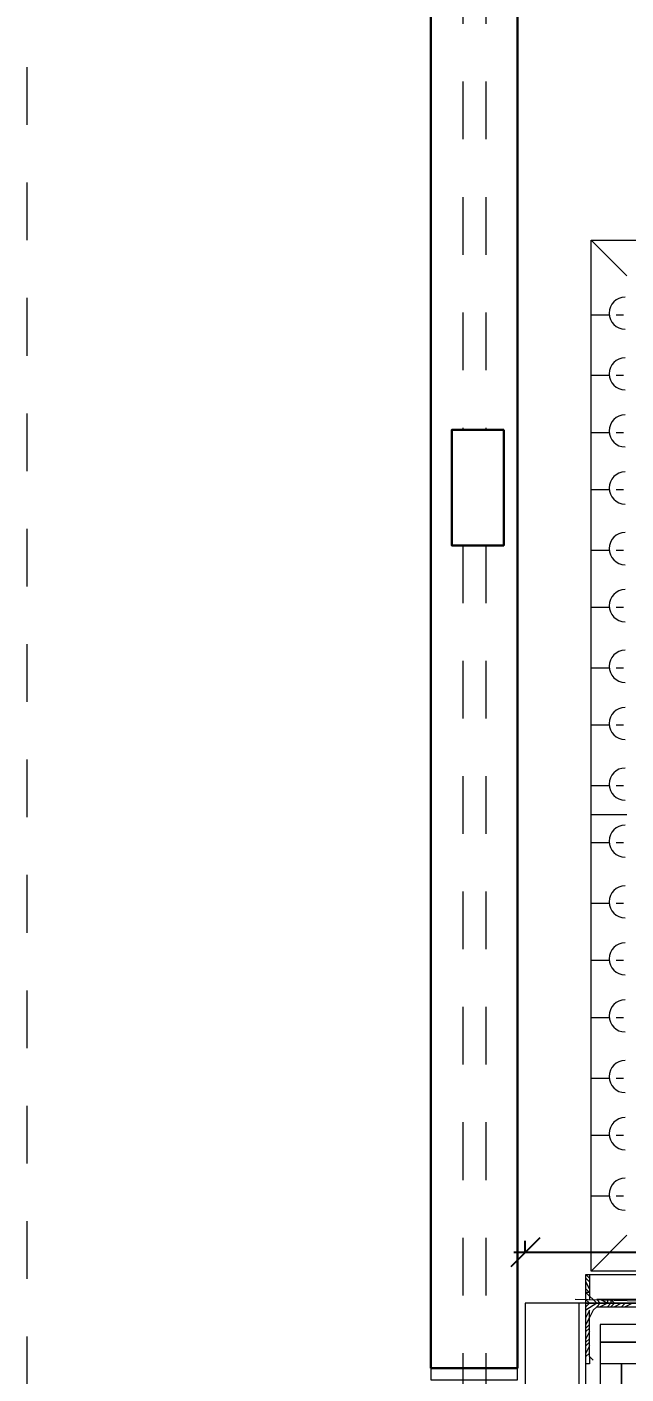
# Model space of a CAD drawing. Header units: millimetres. Extents: x 208330 to 208484, y 9278571 to 9278607.
# Drawn here: x 208398.317 to 208399.355, y 9278574.401 to 9278576.736 of the extents above; entities that cross this region are included whole.
import ezdxf

# ---------------------------------------------------------------- set-up
doc = ezdxf.new("R2010")
doc.units = ezdxf.units.MM
doc.header["$LTSCALE"] = 0.2
doc.header["$MEASUREMENT"] = 0
doc.linetypes.add('Dashed', pattern=[0.75, 0.5, -0.25])
doc.linetypes.add('HIDDEN', pattern=[0.375, 0.25, -0.125])
doc.layers.add('A-COTAS', color=7, linetype='Continuous', lineweight=5, true_color=0xc70000)
doc.layers.add('A-EQUIPAMENTOS', color=7, linetype='Continuous', true_color=0x7d7d7d)
doc.layers.add('PDF_EQUIPAMENTOS', color=7, linetype='Continuous', true_color=0x7a7a7a)
for name, color, linetype, lineweight in [('A-ESTRUTURA', 164, 'Continuous', 30), ('A-PAREDE', 5, 'Continuous', 30), ('A-VISTA03', 3, 'Continuous', 9), ('A_PROJEÇÃO', 7, 'Dashed', 9)]:
    doc.layers.add(name, color=color, linetype=linetype, lineweight=lineweight)
doc.styles.add('R60_1-75', font='arial.ttf')
doc.dimstyles.new('1-75', dxfattribs={"dimtxt": 0.113, "dimasz": 0.05, "dimexe": 0.02, "dimexo": 0.1, "dimgap": 0.05, "dimtad": 1, "dimzin": 4, "dimdsep": 46, "dimtxsty": 'R60_1-75', "dimblk1": 'OBLIQUE', "dimblk2": 'OBLIQUE', "dimsah": 1, "dimcen": 0.09, "dimdle": 0.02, "dimclrd": 7, "dimclre": 7, "dimclrt": 12, "dimadec": 0, "dimazin": 0, "dimtfac": 1, "dimtix": 1, "dimtofl": 0, "dimtmove": 2, "dimatfit": 0, "dimldrblk": 'OBLIQUE', "dimfxl": 0.1, "dimfxlon": 1, "dimtolj": 1, "dimtzin": 0, "dimarcsym": 0})

# ---------------------------------------------------------------- blocks, each defined once
blk = doc.blocks.new('EQUIP')
at = {"layer": 'A-EQUIPAMENTOS', "lineweight": 5}
for points in [[(3.1036, 14.9053), (3.0974, 14.9114), (5.5271, 14.9114), (5.5271, 14.862), (5.4838, 14.862), (5.5023, 14.8558)], [(3.1036, 14.7693), (3.1036, 14.7569), (3.0974, 14.7569), (3.0974, 14.862), (3.0974, 14.9114), (3.1036, 14.9114), (3.1036, 14.8682)], [(5.5271, 14.862), (5.5271, 14.8682), (5.5271, 14.9114), (5.5271, 14.862), (3.0974, 14.862), (3.1468, 14.862), (3.153, 14.862), (3.1468, 14.862), (3.1407, 14.8558)], [(3.0974, 14.862), (3.0974, 14.9114)], [(3.8887, 14.8682), (3.8887, 14.9114), (3.8825, 14.9114), (3.8825, 14.862), (3.8887, 14.862), (3.8825, 14.8682), (3.1468, 14.8682), (3.1159, 14.8682), (3.1221, 14.862), (3.1159, 14.8558), (3.1901, 14.8558), (3.2025, 14.8558), (3.2025, 14.862), (3.0974, 14.862), (3.2025, 14.862)], [(3.1036, 14.8991), (3.0974, 14.9053)], [(3.1036, 14.8867), (3.0974, 14.8991)], [(3.1036, 14.9114), (3.1097, 14.9114)], [(3.0974, 14.8867), (3.1036, 14.8805), (3.0974, 14.8805), (3.1159, 14.862), (3.0974, 14.8496)], [(3.3261, 14.862), (3.0788, 14.8682)], [(3.085, 14.862), (3.085, 13.947)], [(3.0974, 14.8682), (3.1036, 14.862), (3.0974, 14.8558)], [(3.0974, 14.862), (3.0974, 14.862)], [(3.1159, 14.8558), (3.1097, 14.8496), (3.1036, 14.8373), (3.0974, 14.8249)], [(3.1097, 14.7631), (3.1036, 14.7693), (3.1036, 14.8496), (3.0974, 14.8373)], [(3.1345, 14.8682), (3.1345, 14.862), (3.1221, 14.8558)], [(3.1345, 14.862), (3.1221, 14.8682)], [(3.1468, 14.862), (3.1407, 14.8682), (3.1407, 14.862), (3.1345, 14.8558)], [(3.1592, 14.862), (3.1468, 14.8558)], [(3.1654, 14.862), (3.1592, 14.8558)], [(3.1778, 14.862), (3.1654, 14.8558)], [(3.1036, 14.8249), (3.0974, 14.8187)], [(3.1036, 14.8187), (3.0974, 14.8125)], [(3.1036, 14.8125), (3.0974, 14.8002)], [(3.1036, 14.8002), (3.0974, 14.794)], [(3.1036, 14.794), (3.0974, 14.7878)], [(3.1036, 14.7878), (3.0974, 14.7754)], [(5.5085, 14.794), (3.1221, 14.794), (5.5085, 14.794)], [(3.1036, 14.7754), (3.0974, 14.7693)], [(5.5271, 14.7445), (5.5085, 14.7569), (3.1221, 14.7569)], [(3.1592, 14.7569), (3.1592, 14.0521), (3.1592, 14.7569)]]:
    blk.add_lwpolyline(points, dxfattribs=at)
for points in [[(2.9923, 13.947), (3.0974, 13.947), (3.0974, 14.862), (2.9923, 14.862)], [(5.5085, 14.8249), (3.1221, 14.8249), (3.1221, 13.9841), (5.5085, 13.9841)]]:
    blk.add_lwpolyline(points, close=True, dxfattribs=at)
blk = doc.blocks.new('PILARETES')
at = {"layer": 'A-ESTRUTURA'}
blk.add_lwpolyline([(-0.17, -7.0788), (-0.08, -7.0788), (-0.08, -7.2788), (-0.17, -7.2788)], close=True, dxfattribs=at)
blk = doc.blocks.new('galpao')
at = {"layer": 'A-PAREDE'}
for p, q in [((208279.9876, 9278574.411), (208279.9876, 9278581.211)), ((208280.1376, 9278574.411), (208280.1376, 9278578.866)), ((208280.1376, 9278574.411), (208279.9876, 9278574.411))]:
    blk.add_line(p, q, dxfattribs=at)
at = {"layer": 'A-VISTA03'}
blk.add_lwpolyline([(208279.9876, 9278574.411), (208279.9876, 9278574.391), (208280.1376, 9278574.391), (208280.1376, 9278574.411)], dxfattribs=at)
at = {"layer": 'A_PROJEÇÃO'}
for p, q in [((208280.0426, 9278577.441), (208280.0426, 9278576.0373)), ((208280.0826, 9278577.441), (208280.0826, 9278576.0373)), ((208280.0426, 9278575.8373), (208280.0426, 9278573.731)), ((208280.0826, 9278575.8373), (208280.0826, 9278573.731))]:
    blk.add_line(p, q, dxfattribs=at)
blk.add_lwpolyline([(208305.8626, 9278583.466), (208279.2876, 9278583.466), (208279.2876, 9278572.861), (208305.8626, 9278572.861)], close=True, dxfattribs=at)
at = {"layer": 'A-COTAS', "xscale": -1}
blk.add_blockref('PILARETES', (208279.9436, 9278583.116), dxfattribs=at)
blk = doc.blocks.new('_Oblique')
at = {"color": 0, "linetype": 'ByBlock', "lineweight": -2}
blk.add_line((-0.5, -0.5), (0.5, 0.5), dxfattribs=at)
blk = doc.blocks.new('*D546')
at = {"color": 7, "linetype": 'HIDDEN', "lineweight": -2, "transparency": 16777216}
for p, q in [((208399.1803, 9278574.6119), (208399.1803, 9278574.6319)), ((208401.8202, 9278574.6119), (208401.8202, 9278574.6319))]:
    blk.add_line(p, q, dxfattribs=at)
at = {"color": 7, "lineweight": -2, "transparency": 16777216}
blk.add_line((208401.8402, 9278574.6119), (208399.1603, 9278574.6119), dxfattribs=at)
at = {"layer": 'DEFPOINTS', "color": 0, "transparency": 16777216}
for p in [(208399.1803, 9278574.6119), (208399.1803, 9278574.524), (208401.8202, 9278574.524)]:
    blk.add_point(p, dxfattribs=at)
at = {"color": 7, "lineweight": -2, "transparency": 16777216, "xscale": 0.05, "yscale": 0.05, "zscale": 0.05, "rotation": 180}
blk.add_blockref('_Oblique', (208399.1803, 9278574.6119), dxfattribs=at)
at = {"color": 7, "lineweight": -2, "transparency": 16777216, "xscale": 0.05, "yscale": 0.05, "zscale": 0.05}
blk.add_blockref('_Oblique', (208401.8202, 9278574.6119), dxfattribs=at)
at = {"color": 12, "transparency": 16777216, "insert": (208400.5003, 9278574.7196), "char_height": 0.113, "attachment_point": 5, "style": 'R60_1-75'}
blk.add_mtext('\\A1;2.65', dxfattribs=at)
blk = doc.blocks.new('ARQ GALPAO TGOV')
at = {"layer": 'PDF_EQUIPAMENTOS', "lineweight": 5}
blk.add_lwpolyline([(-12.4575, -3.4591), (-12.4575, -1.6723), (-10.4544, -1.6723), (-10.4544, -3.4591)], close=True, dxfattribs=at)
for points in [[(-12.3957, -1.7342), (-12.4575, -1.6723)], [(-12.4266, -1.8022), (-12.4575, -1.8022)], [(-12.4019, -1.8022), (-12.4143, -1.8022)], [(-12.4266, -1.9073), (-12.4575, -1.9073)], [(-12.4019, -1.9073), (-12.4143, -1.9073)], [(-12.4266, -2.0062), (-12.4575, -2.0062)], [(-12.4019, -2.0062), (-12.4143, -2.0062)], [(-12.4266, -2.1051), (-12.4575, -2.1051)], [(-12.4019, -2.1051), (-12.4143, -2.1051)], [(-12.4266, -2.2102), (-12.4575, -2.2102)], [(-12.4019, -2.2102), (-12.4143, -2.2102)], [(-12.4266, -2.3091), (-12.4575, -2.3091)], [(-12.4019, -2.3091), (-12.4143, -2.3091)], [(-12.4266, -2.4142), (-12.4575, -2.4142)], [(-12.4019, -2.4142), (-12.4143, -2.4142)], [(-12.4266, -2.5131), (-12.4575, -2.5131)], [(-12.4019, -2.5131), (-12.4143, -2.5131)], [(-12.4266, -2.6182), (-12.4575, -2.6182)], [(-12.4019, -2.6182), (-12.4143, -2.6182)], [(-12.4575, -2.6677), (-12.3957, -2.6677)], [(-12.4266, -2.7172), (-12.4575, -2.7172)], [(-12.4019, -2.7172), (-12.4143, -2.7172)], [(-12.4266, -2.8223), (-12.4575, -2.8223)], [(-12.4019, -2.8223), (-12.4143, -2.8223)], [(-12.4266, -2.9212), (-12.4575, -2.9212)], [(-12.4019, -2.9212), (-12.4143, -2.9212)], [(-12.4266, -3.0201), (-12.4575, -3.0201)], [(-12.4019, -3.0201), (-12.4143, -3.0201)], [(-12.4266, -3.1252), (-12.4575, -3.1252)], [(-12.4019, -3.1252), (-12.4143, -3.1252)], [(-12.4266, -3.2241), (-12.4575, -3.2241)], [(-12.4019, -3.2241), (-12.4143, -3.2241)], [(-12.4266, -3.3292), (-12.4575, -3.3292)], [(-12.4019, -3.3292), (-12.4143, -3.3292)], [(-12.4575, -3.4591), (-12.3957, -3.3972)]]:
    blk.add_lwpolyline(points, dxfattribs=at)
for centre in [(-12.3988, -1.7991), (-12.3988, -1.9042), (-12.3988, -2.0031), (-12.3988, -2.102), (-12.3988, -2.2071), (-12.3988, -2.306), (-12.3988, -2.4111), (-12.3988, -2.5101), (-12.3988, -2.6152), (-12.3988, -2.7141), (-12.3988, -2.8192), (-12.3988, -2.9181), (-12.3988, -3.017), (-12.3988, -3.1221), (-12.3988, -3.221), (-12.3988, -3.3261)]:
    blk.add_arc(centre, 0.0278, 90, 270, dxfattribs=at)
blk.add_blockref('EQUIP', (-15.564, -18.3767))
at = {"layer": 'A-PAREDE', "color": 6}
blk.add_blockref('galpao', (-208292.7228, -9278578.0387), dxfattribs=at)
at = {"color": 6}
dim = blk.add_linear_dim(base=(-12.5718, -3.4268), p1=(-9.9319, -3.5147), p2=(-12.5718, -3.5147), text='2.65', dimstyle='1-75', override={"dimfxl": 0.15, "dimarcsym": 1}, dxfattribs=at)
dim.commit()
dim.dimension.update_dxf_attribs({"geometry": '*D546', "text_midpoint": (-11.2518, -3.3191), "insert": (-208411.7521, -9278578.0387)})

msp = doc.modelspace()

# ---------------------------------------------------------------- block references
at = {"color": 6}
msp.add_blockref('ARQ GALPAO TGOV', (208411.7521, 9278578.0387), dxfattribs=at)

doc.saveas('drawing.dxf')
